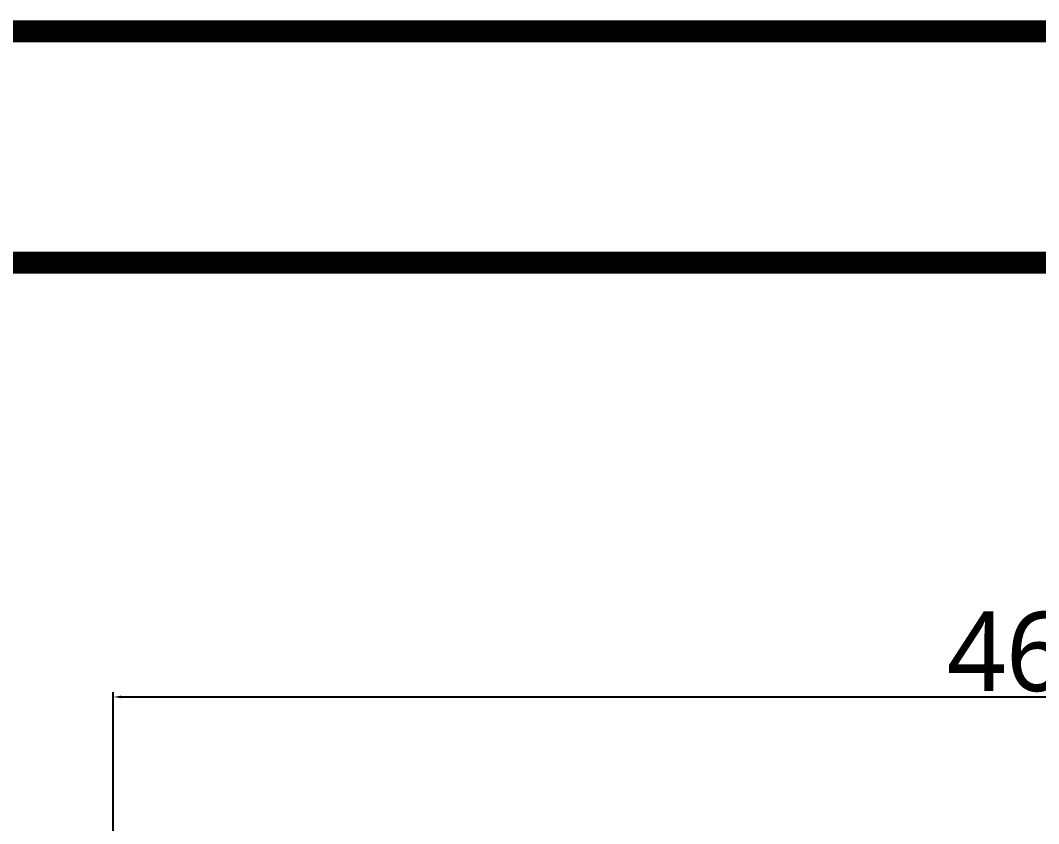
# Model space of a CAD drawing. Header units: millimetres. Extents: x 28 to 2369, y -329 to 1679.
# Drawn here: x 936.4 to 1193, y 1476.2 to 1678.5 of the extents above; entities that cross this region are included whole.
import ezdxf

# ---------------------------------------------------------------- set-up
doc = ezdxf.new("R2010")
doc.units = ezdxf.units.MM
doc.layers.get('Defpoints').update_dxf_attribs({"linetype": 'CONTINUOUS'})
doc.layers.add('1LINE', color=7, linetype='CONTINUOUS')
doc.styles.add('Annotative', font='malgun.ttf')
doc.dimstyles.new('WOO', dxfattribs={"dimtxt": 20, "dimasz": 2, "dimexe": 1.25, "dimexo": 0.3, "dimgap": 1, "dimtad": 1, "dimdec": 1, "dimzin": 1, "dimdsep": 46, "dimtxsty": 'Annotative', "dimcen": 0, "dimclrd": 1, "dimclre": 1, "dimclrt": 2, "dimadec": 0, "dimazin": 0, "dimtfac": 1, "dimtdec": 1, "dimtofl": 0, "dimtmove": 0, "dimatfit": 3, "dimfxl": 0, "dimarcsym": 0})

# ---------------------------------------------------------------- blocks, each defined once
blk = doc.blocks.new('*D10')
at = {"layer": '1LINE', "color": 1, "lineweight": -2}
for p, q in [((959.77, 1338.15), (959.77, 1509.31)), ((1424.69, 1367.08), (1424.69, 1509.31)), ((961.77, 1508.06), (1422.69, 1508.06))]:
    blk.add_line(p, q, dxfattribs=at)
at = {"layer": '1LINE', "color": 1}
for points in [[(961.77, 1508.39), (961.77, 1507.73), (959.77, 1508.06)], [(1422.69, 1508.39), (1422.69, 1507.73), (1424.69, 1508.06)]]:
    blk.add_solid(points, dxfattribs=at)
at = {"layer": 'Defpoints', "color": 0}
for p in [(1424.69, 1508.06), (1424.69, 1366.78), (959.77, 1337.85)]:
    blk.add_point(p, dxfattribs=at)
at = {"layer": '1LINE', "color": 2, "insert": (1192.23, 1519.39), "char_height": 20, "attachment_point": 5, "style": 'Annotative'}
blk.add_mtext('464', dxfattribs=at)

msp = doc.modelspace()

# ---------------------------------------------------------------- linework, layer by layer
at = {"layer": '1LINE', "color": 4, "const_width": 5.55}
for points in [[(35.1, 27.18), (2366.4, 27.18), (2366.4, 1675.74), (35.1, 1675.74)], [(126.69, 85.46), (2274.82, 85.46), (2274.82, 1617.45), (126.69, 1617.45)]]:
    msp.add_lwpolyline(points, close=True, dxfattribs=at)

# ---------------------------------------------------------------- dimensions: what is measured, and where the dimension line sits
at = {"layer": '1LINE'}
dim = msp.add_linear_dim(base=(1424.69, 1508.06), p1=(959.77, 1337.85), p2=(1424.69, 1366.78), text='464', dimstyle='WOO', override={"dimdec": 0}, dxfattribs=at)
dim.commit()
dim.dimension.update_dxf_attribs({"geometry": '*D10', "text_midpoint": (1192.23, 1508.06), "dimtype": 160})

doc.saveas('drawing.dxf')
